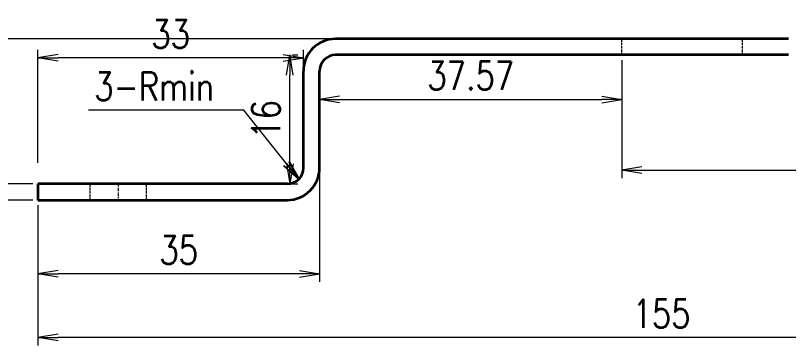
# Model space of a CAD drawing. Header units: millimetres. Extents: x 1333 to 44424, y -42879 to -1037.
# Drawn here: x 40339 to 40435.1, y -2071.8 to -2030.8 of the extents above; entities that cross this region are included whole.
import ezdxf

# ---------------------------------------------------------------- set-up
doc = ezdxf.new("R2010")
doc.units = ezdxf.units.MM
doc.header["$LTSCALE"] = 0.5
for name, pattern in [('AM_ISO02W050x2', [3.75, 3, -0.75]), ('AM_ISO08W050x2', [9, 6, -0.75, 1.5, -0.75]), ('DASHDOT', [18.5, 12, -3, 0.5, -3]), ('DASHED', [15, 12, -3])]:
    doc.linetypes.add(name, pattern=pattern)
for name, color, linetype, lineweight in [('中心线', 2, 'AM_ISO08W050x2', 18), ('标注线', 3, 'Continuous', 18), ('粗实线', 7, 'Continuous', 35), ('虚线', 1, 'AM_ISO02W050x2', 18)]:
    doc.layers.add(name, color=color, linetype=linetype, lineweight=lineweight)
doc.styles.add('DIM', font='romans.shx', dxfattribs={"width": 0.8, "bigfont": 'bigfont.shx'})
doc.dimstyles.new('DEH 1-1', dxfattribs={"dimtxt": 3.5, "dimasz": 2.5, "dimexe": 1, "dimexo": 0.625, "dimgap": 1.2, "dimtad": 1, "dimtoh": 1, "dimdsep": 46, "dimtxsty": 'DIM', "dimblk": 'OPEN', "dimcen": 0, "dimclrd": 8, "dimclre": 8, "dimclrt": 2, "dimazin": 2, "dimtfac": 0.5, "dimtmove": 0, "dimatfit": 3, "dimldrblk": 'OPEN', "dimfxl": 0, "dimtolj": 2, "dimlwd": 18, "dimlwe": 18, "dimarcsym": 0})
doc.dimstyles.new('DEH 1-1$0', dxfattribs={"dimtxt": 3.5, "dimasz": 2.5, "dimexe": 1, "dimexo": 0.625, "dimgap": 1.2, "dimtad": 1, "dimzin": 9, "dimdsep": 46, "dimtxsty": 'DIM', "dimblk": 'OPEN', "dimcen": 0, "dimclrd": 8, "dimclre": 8, "dimclrt": 2, "dimazin": 2, "dimtfac": 0.5, "dimtmove": 0, "dimatfit": 3, "dimldrblk": 'OPEN', "dimfxl": 0, "dimtolj": 2, "dimlwd": 18, "dimlwe": 18, "dimarcsym": 0})

# ---------------------------------------------------------------- blocks, each defined once
blk = doc.blocks.new('_Open')
at = {"color": 0, "linetype": 'ByBlock', "lineweight": -2}
for p, q in [((-1, 0.167), (0, 0)), ((-1, -0.167), (0, 0)), ((0, 0), (-1, 0))]:
    blk.add_line(p, q, dxfattribs=at)
blk = doc.blocks.new('*D145')
at = {"layer": 'Defpoints', "color": 0, "transparency": 16777216}
for p in [(40341.766, -2051.721), (40331.784, -2053.721), (40341.766, -2053.721)]:
    blk.add_point(p, dxfattribs=at)
at = {"layer": '标注线', "color": 8, "lineweight": 18, "transparency": 16777216}
for p, q in [((40331.784, -2049.221), (40331.784, -2046.721)), ((40341.141, -2051.721), (40330.784, -2051.721)), ((40331.784, -2051.721), (40331.784, -2053.721)), ((40341.141, -2053.721), (40330.784, -2053.721)), ((40331.784, -2056.221), (40331.784, -2064.721))]:
    blk.add_line(p, q, dxfattribs=at)
at = {"layer": '标注线', "color": 8, "lineweight": 18, "transparency": 16777216, "xscale": 2.5, "yscale": 2.5, "zscale": 2.5}
for p, rotation in [((40331.784, -2051.721), 270), ((40331.784, -2053.721), 90)]:
    blk.add_blockref('_Open', p, dxfattribs=dict(at, rotation=rotation))
at = {"layer": '标注线', "color": 2, "transparency": 16777216, "insert": (40328.834, -2061.721), "char_height": 3.5, "attachment_point": 5, "rotation": 90, "style": 'DIM'}
blk.add_mtext('\\A2;t2', dxfattribs=at)
blk = doc.blocks.new('*D146')
at = {"layer": 'Defpoints', "color": 0, "transparency": 16777216}
for p in [(40324.156, -2033.721), (40378.766, -2033.721), (40341.766, -2053.721)]:
    blk.add_point(p, dxfattribs=at)
at = {"layer": '标注线', "color": 8, "lineweight": 18, "transparency": 16777216}
for p, q in [((40378.141, -2033.721), (40323.156, -2033.721)), ((40324.156, -2051.221), (40324.156, -2036.221)), ((40341.141, -2053.721), (40323.156, -2053.721))]:
    blk.add_line(p, q, dxfattribs=at)
at = {"layer": '标注线', "color": 8, "lineweight": 18, "transparency": 16777216, "xscale": 2.5, "yscale": 2.5, "zscale": 2.5}
for p, rotation in [((40324.156, -2033.721), 90), ((40324.156, -2053.721), 270)]:
    blk.add_blockref('_Open', p, dxfattribs=dict(at, rotation=rotation))
at = {"layer": '标注线', "color": 2, "transparency": 16777216, "insert": (40321.206, -2043.721), "char_height": 3.5, "attachment_point": 5, "rotation": 90, "style": 'DIM'}
blk.add_mtext('\\A2;20', dxfattribs=at)
blk = doc.blocks.new('*D147')
at = {"layer": 'Defpoints', "color": 0, "transparency": 16777216}
for p in [(40376.766, -2049.721), (40341.766, -2053.721), (40341.766, -2062.871)]:
    blk.add_point(p, dxfattribs=at)
at = {"layer": '标注线', "color": 8, "lineweight": 18, "transparency": 16777216}
for p, q in [((40376.766, -2050.346), (40376.766, -2063.871)), ((40341.766, -2054.346), (40341.766, -2063.871)), ((40374.266, -2062.871), (40344.266, -2062.871))]:
    blk.add_line(p, q, dxfattribs=at)
at = {"layer": '标注线', "color": 8, "lineweight": 18, "transparency": 16777216, "xscale": 2.5, "yscale": 2.5, "zscale": 2.5, "rotation": 180}
blk.add_blockref('_Open', (40341.766, -2062.871), dxfattribs=at)
at = {"layer": '标注线', "color": 8, "lineweight": 18, "transparency": 16777216, "xscale": 2.5, "yscale": 2.5, "zscale": 2.5}
blk.add_blockref('_Open', (40376.766, -2062.871), dxfattribs=at)
at = {"layer": '标注线', "color": 2, "transparency": 16777216, "insert": (40359.266, -2059.921), "char_height": 3.5, "attachment_point": 5, "style": 'DIM'}
blk.add_mtext('\\A2;35', dxfattribs=at)
blk = doc.blocks.new('*D151')
at = {"layer": 'Defpoints', "color": 0, "transparency": 16777216}
for p in [(40496.766, -2031.721), (40341.766, -2053.721), (40341.766, -2070.781)]:
    blk.add_point(p, dxfattribs=at)
at = {"layer": '标注线', "color": 8, "lineweight": 18, "transparency": 16777216}
for p, q in [((40496.766, -2032.346), (40496.766, -2071.781)), ((40341.766, -2054.346), (40341.766, -2071.781)), ((40494.266, -2070.781), (40344.266, -2070.781))]:
    blk.add_line(p, q, dxfattribs=at)
at = {"layer": '标注线', "color": 8, "lineweight": 18, "transparency": 16777216, "xscale": 2.5, "yscale": 2.5, "zscale": 2.5, "rotation": 180}
blk.add_blockref('_Open', (40341.766, -2070.781), dxfattribs=at)
at = {"layer": '标注线', "color": 8, "lineweight": 18, "transparency": 16777216, "xscale": 2.5, "yscale": 2.5, "zscale": 2.5}
blk.add_blockref('_Open', (40496.766, -2070.781), dxfattribs=at)
at = {"layer": '标注线', "color": 2, "transparency": 16777216, "insert": (40419.266, -2067.831), "char_height": 3.5, "attachment_point": 5, "style": 'DIM'}
blk.add_mtext('\\A2;155', dxfattribs=at)
blk = doc.blocks.new('*D185')
at = {"layer": 'Defpoints', "color": 0, "transparency": 16777216}
for p in [(40376.766, -2037.721), (40414.339, -2037.721), (40414.339, -2041.229)]:
    blk.add_point(p, dxfattribs=at)
at = {"layer": '标注线', "color": 8, "lineweight": 18, "transparency": 16777216}
for p, q in [((40376.766, -2038.346), (40376.766, -2042.229)), ((40414.339, -2038.346), (40414.339, -2042.229)), ((40379.266, -2041.229), (40411.839, -2041.229))]:
    blk.add_line(p, q, dxfattribs=at)
at = {"layer": '标注线', "color": 8, "lineweight": 18, "transparency": 16777216, "xscale": 2.5, "yscale": 2.5, "zscale": 2.5, "rotation": 180}
blk.add_blockref('_Open', (40376.766, -2041.229), dxfattribs=at)
at = {"layer": '标注线', "color": 8, "lineweight": 18, "transparency": 16777216, "xscale": 2.5, "yscale": 2.5, "zscale": 2.5}
blk.add_blockref('_Open', (40414.339, -2041.229), dxfattribs=at)
at = {"layer": '标注线', "color": 2, "transparency": 16777216, "insert": (40395.553, -2038.279), "char_height": 3.5, "attachment_point": 5, "style": 'DIM'}
blk.add_mtext('\\A2;37.57', dxfattribs=at)
blk = doc.blocks.new('*D186')
at = {"layer": 'Defpoints', "color": 0, "transparency": 16777216}
for p in [(40372.766, -2035.721), (40373.064, -2035.721), (40372.766, -2051.721)]:
    blk.add_point(p, dxfattribs=at)
at = {"layer": '标注线', "color": 8, "lineweight": 18, "transparency": 16777216}
for p, q in [((40373.391, -2035.721), (40374.064, -2035.721)), ((40373.064, -2049.221), (40373.064, -2038.221)), ((40373.391, -2051.721), (40374.064, -2051.721))]:
    blk.add_line(p, q, dxfattribs=at)
at = {"layer": '标注线', "color": 8, "lineweight": 18, "transparency": 16777216, "xscale": 2.5, "yscale": 2.5, "zscale": 2.5}
for p, rotation in [((40373.064, -2035.721), 90), ((40373.064, -2051.721), 270)]:
    blk.add_blockref('_Open', p, dxfattribs=dict(at, rotation=rotation))
at = {"layer": '标注线', "color": 2, "transparency": 16777216, "insert": (40370.114, -2043.721), "char_height": 3.5, "attachment_point": 5, "rotation": 90, "style": 'DIM'}
blk.add_mtext('\\A2;16', dxfattribs=at)
blk = doc.blocks.new('*D187')
at = {"layer": 'Defpoints', "color": 0, "transparency": 16777216}
for p in [(40341.766, -2036.063), (40341.766, -2049.721), (40374.766, -2049.721)]:
    blk.add_point(p, dxfattribs=at)
at = {"layer": '标注线', "color": 8, "lineweight": 18, "transparency": 16777216}
for p, q in [((40341.766, -2049.096), (40341.766, -2035.063)), ((40374.766, -2049.096), (40374.766, -2035.063)), ((40372.266, -2036.063), (40344.266, -2036.063))]:
    blk.add_line(p, q, dxfattribs=at)
at = {"layer": '标注线', "color": 8, "lineweight": 18, "transparency": 16777216, "xscale": 2.5, "yscale": 2.5, "zscale": 2.5, "rotation": 180}
blk.add_blockref('_Open', (40341.766, -2036.063), dxfattribs=at)
at = {"layer": '标注线', "color": 8, "lineweight": 18, "transparency": 16777216, "xscale": 2.5, "yscale": 2.5, "zscale": 2.5}
blk.add_blockref('_Open', (40374.766, -2036.063), dxfattribs=at)
at = {"layer": '标注线', "color": 2, "transparency": 16777216, "insert": (40358.266, -2033.113), "char_height": 3.5, "attachment_point": 5, "style": 'DIM'}
blk.add_mtext('\\A2;33', dxfattribs=at)
blk = doc.blocks.new('*D188')
at = {"layer": 'Defpoints', "color": 0, "transparency": 16777216}
for p in [(40414.339, -2035.721), (40496.766, -2035.721), (40496.766, -2050.018)]:
    blk.add_point(p, dxfattribs=at)
at = {"layer": '标注线', "color": 8, "lineweight": 18, "transparency": 16777216}
for p, q in [((40414.339, -2036.346), (40414.339, -2051.018)), ((40496.766, -2036.346), (40496.766, -2051.018)), ((40416.839, -2050.018), (40494.266, -2050.018))]:
    blk.add_line(p, q, dxfattribs=at)
at = {"layer": '标注线', "color": 8, "lineweight": 18, "transparency": 16777216, "xscale": 2.5, "yscale": 2.5, "zscale": 2.5, "rotation": 180}
blk.add_blockref('_Open', (40414.339, -2050.018), dxfattribs=at)
at = {"layer": '标注线', "color": 8, "lineweight": 18, "transparency": 16777216, "xscale": 2.5, "yscale": 2.5, "zscale": 2.5}
blk.add_blockref('_Open', (40496.766, -2050.018), dxfattribs=at)
at = {"layer": '标注线', "color": 2, "transparency": 16777216, "insert": (40455.553, -2047.068), "char_height": 3.5, "attachment_point": 5, "style": 'DIM'}
blk.add_mtext('\\A2;82.43', dxfattribs=at)

msp = doc.modelspace()

# ---------------------------------------------------------------- linework, layer by layer
at = {"layer": '中心线', "linetype": 'DASHDOT', "lineweight": 13, "ltscale": 0.06}
msp.add_line((40351.766, -2053.921), (40351.766, -2051.521), dxfattribs=at)
at = {"layer": '粗实线', "lineweight": 35}
for p, q in [((40435.05, -2033.721), (40378.766, -2033.721)), ((40435.05, -2035.721), (40378.766, -2035.721)), ((40372.766, -2051.721), (40341.766, -2051.721)), ((40341.766, -2053.721), (40372.766, -2053.721))]:
    msp.add_line(p, q, dxfattribs=at)
at = {"layer": '粗实线', "lineweight": 35, "ltscale": 0.3}
for p, q in [((40374.766, -2049.721), (40374.766, -2037.721)), ((40376.766, -2049.721), (40376.766, -2037.721))]:
    msp.add_line(p, q, dxfattribs=at)
at = {"layer": '粗实线', "lineweight": 35, "ltscale": 0.05}
msp.add_line((40341.766, -2051.721), (40341.766, -2053.721), dxfattribs=at)
at = {"layer": '粗实线', "lineweight": 35}
for centre, radius, start, end in [((40378.766, -2037.721), 4, 90, 180), ((40378.766, -2037.721), 2, 90, 180), ((40372.766, -2049.721), 2, 270, 0), ((40372.766, -2049.721), 4, 270, 0)]:
    msp.add_arc(centre, radius, start, end, dxfattribs=at)
at = {"layer": '虚线', "linetype": 'DASHED', "lineweight": 13, "ltscale": 0.05}
for p, q in [((40414.339, -2035.721), (40414.339, -2033.721)), ((40429.339, -2035.721), (40429.339, -2033.721)), ((40348.266, -2053.721), (40348.266, -2051.721)), ((40348.266, -2053.721), (40348.266, -2051.721)), ((40355.266, -2053.721), (40355.266, -2051.721)), ((40355.266, -2053.721), (40355.266, -2051.721))]:
    msp.add_line(p, q, dxfattribs=at)

# ---------------------------------------------------------------- texts
at = {"layer": '标注线', "color": 2, "insert": (40363.648, -2041.371), "char_height": 3.5, "attachment_point": 9, "style": 'DIM'}
msp.add_mtext('3-Rmin', dxfattribs=at)

# ---------------------------------------------------------------- dimensions: what is measured, and where the dimension line sits
at = {"layer": '标注线'}
for base, p1, p2, picture, middle in [((40341.766, -2036.063), (40374.766, -2049.721), (40341.766, -2049.721), '*D187', (40358.266, -2033.113)), ((40341.766, -2070.781), (40496.766, -2031.721), (40341.766, -2053.721), '*D151', (40419.266, -2067.831)), ((40496.766, -2050.018), (40414.339, -2035.721), (40496.766, -2035.721), '*D188', (40455.553, -2047.068)), ((40414.339, -2041.229), (40376.766, -2037.721), (40414.339, -2037.721), '*D185', (40395.553, -2038.279)), ((40341.766, -2062.871), (40376.766, -2049.721), (40341.766, -2053.721), '*D147', (40359.266, -2059.921))]:
    dim = msp.add_linear_dim(base=base, p1=p1, p2=p2, dimstyle='DEH 1-1$0', dxfattribs=at)
    dim.commit()
    dim.dimension.update_dxf_attribs({"geometry": picture, "text_midpoint": middle})
for base, p1, p2, picture, middle in [((40324.156, -2033.721), (40341.766, -2053.721), (40378.766, -2033.721), '*D146', (40321.206, -2043.721)), ((40373.064, -2035.721), (40372.766, -2051.721), (40372.766, -2035.721), '*D186', (40370.114, -2043.721))]:
    dim = msp.add_linear_dim(base=base, p1=p1, p2=p2, angle=90, dimstyle='DEH 1-1$0', dxfattribs=at)
    dim.commit()
    dim.dimension.update_dxf_attribs({"geometry": picture, "text_midpoint": middle})
dim = msp.add_linear_dim(base=(40331.784, -2053.721), p1=(40341.766, -2051.721), p2=(40341.766, -2053.721), angle=90, text='t<>', dimstyle='DEH 1-1$0', dxfattribs=at)
dim.commit()
dim.dimension.update_dxf_attribs({"geometry": '*D145', "text_midpoint": (40328.834, -2061.721)})

# ---------------------------------------------------------------- leaders
at = {"layer": '标注线', "annotation_type": 0, "has_hookline": 1, "hookline_direction": 1, "text_width": 15.6}
msp.add_leader([(40374.18, -2051.136), (40367.348, -2042.571), (40364.848, -2042.571)], dimstyle='DEH 1-1', override={"dimgap": 1.2, "dimtad": 1}, dxfattribs=at)

doc.saveas('drawing.dxf')
